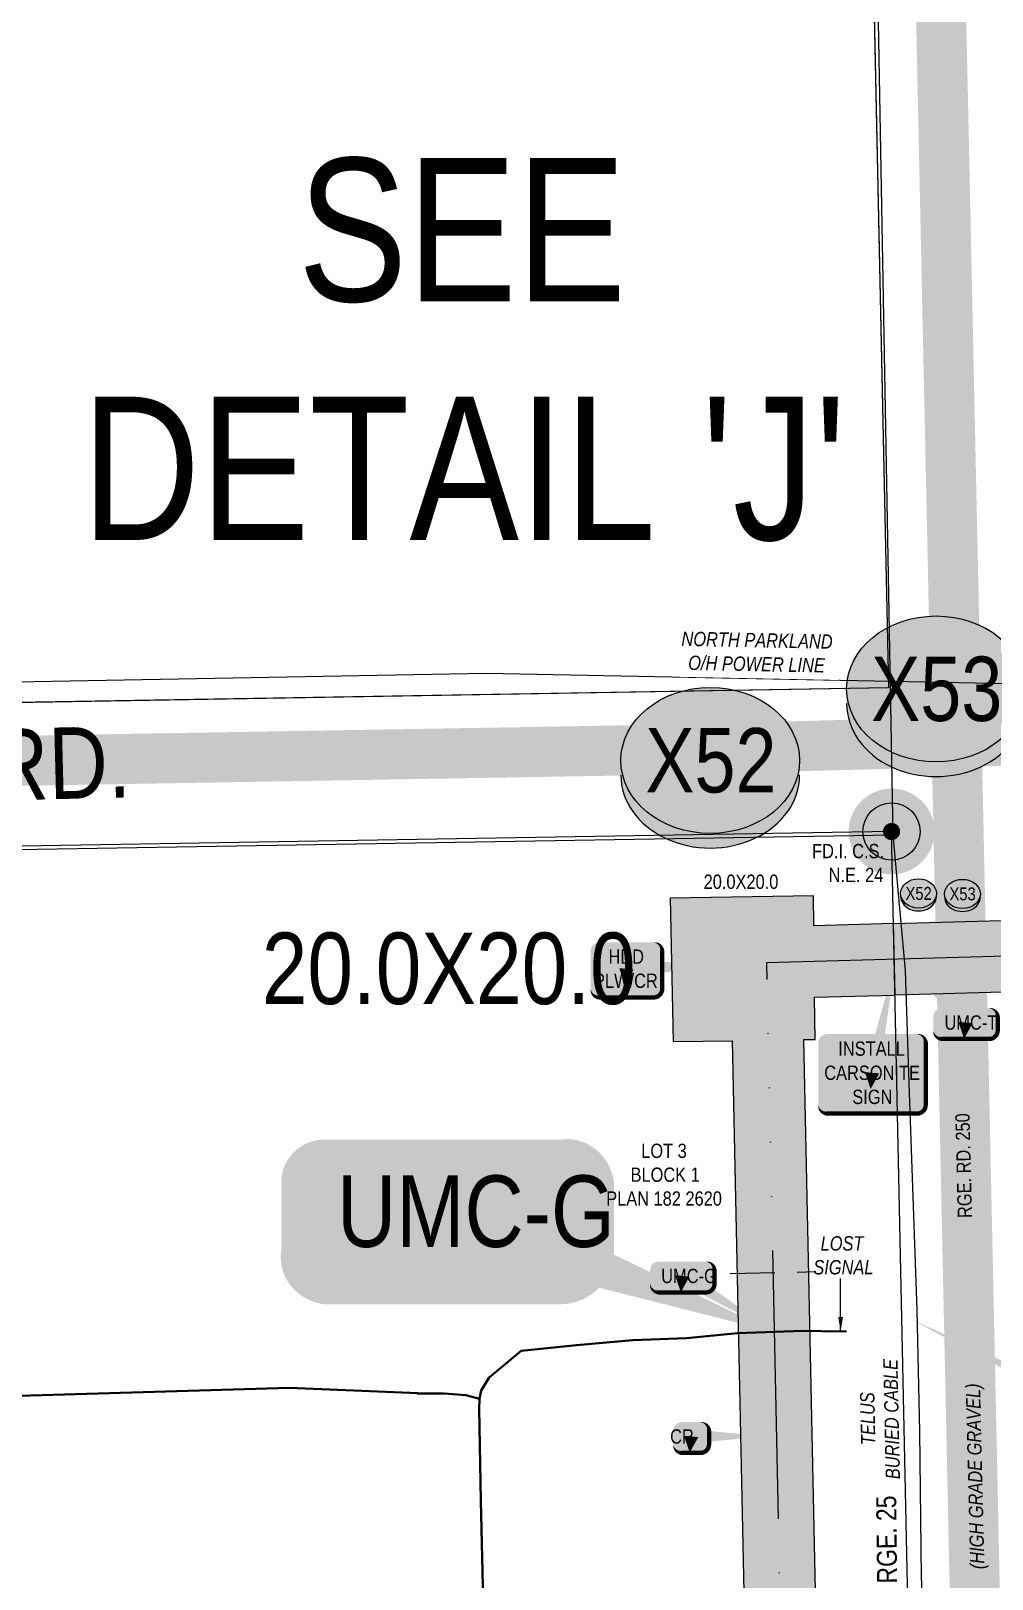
# Model space of a CAD drawing. Extents: x 88833 to 97610, y 5963373 to 5974710.
# Drawn here: x 93838.8 to 93973, y 5966585.1 to 5966801.4 of the extents above; entities that cross this region are included whole.
import ezdxf
from ezdxf.enums import TextEntityAlignment as Align

# ---------------------------------------------------------------- set-up
doc = ezdxf.new("R2010")
doc.units = 0
doc.header["$LTSCALE"] = 5
for name, pattern in [('COOP2', [10, 5, -1, 0, -1, 0, -1, 0, -1, 0, -1]), ('DASHDOT', [25.4, 12.7, -6.35, 0, -6.35]), ('foc-TIELINE', [1.875, 1.25, -0.625])]:
    doc.linetypes.add(name, pattern=pattern)
for name, color, linetype in [('AS-POWER', 104, 'foc-POWER'), ('AS-POWER-T-1000', 104, 'Continuous'), ('AS-ROADS', 254, 'Continuous'), ('AS-TELEPHONE', 224, 'foc-TEL'), ('AS-TELEPHONE-T-1000', 224, 'Continuous'), ('D-TXT-1000', 6, 'Continuous'), ('DETAIL-T', 7, 'Continuous'), ('L-MON', 1, 'Continuous'), ('L-MON-1000', 1, 'Continuous'), ('L-MON-T-1000', 1, 'Continuous'), ('L-ROAD-T', 7, 'Continuous'), ('L-ROAD-T-1000', 7, 'Continuous'), ('L-SEC', 7, 'Continuous'), ('L-TITLEDB', 4, 'Continuous'), ('L-TITLEDB-T-1000', 4, 'Continuous'), ('P-APEX RECON PAY ITEMS', 240, 'Continuous'), ('P-APEX RECON PAY ITEMS-1000', 240, 'Continuous'), ('P-APEX RECON-10m BUFFER', 51, 'COOP2'), ('P-APEX RECON-URBAN', 30, 'COOP2'), ('P-APEX RECON-WORK AREA', 104, 'Continuous'), ('P-BUFFER-PURPLE', 187, 'foc-TIELINE'), ('P-CROSSINGS', 250, 'Continuous'), ('P-CROSSINGS-1000', 250, 'Continuous')]:
    doc.layers.add(name, color=color, linetype=linetype)
for name, color, linetype, lineweight in [('AS-RECON EXISTING', 151, 'DASHDOT', 40), ('P-APEX RECON-TWS-T', 104, 'Continuous', 9), ('P-APEX RECON-TWS-T-1000', 104, 'Continuous', 9), ('T-TEXT-1000', 48, 'Continuous', 18)]:
    doc.layers.add(name, color=color, linetype=linetype, lineweight=lineweight)
doc.layers.add('AS-RECON EXISTING-T-1000', color=7, linetype='Continuous', true_color=0x7abdff)
doc.layers.add('P-APEX RECON-TO BE DRILLED-H', color=7, linetype='Continuous', true_color=0xffafe1)
doc.styles.add('1.8', font='ARIALN.TTF', dxfattribs={"height": 2})
doc.styles.add('100L', font='ARIALN.TTF', dxfattribs={"height": 10})
doc.styles.add('175L', font='ARIALN.TTF', dxfattribs={"height": 2})
doc.styles.add('80', font='ARIALN.TTF', dxfattribs={"height": 10})
doc.styles.add('80CG', font='ARIALN.TTF', dxfattribs={"height": 10})
doc.styles.add('80L', font='ARIALN.TTF', dxfattribs={"height": 10})
doc.styles.add('80LS', font='ARIALNI.TTF', dxfattribs={"height": 10})
doc.styles.add('Crossing', font='ARIALN.TTF', dxfattribs={"height": 10})
doc.styles.add('foc-LtypeFont', font='ARIALN.TTF', dxfattribs={"height": 7.35})
doc.linetypes.add('foc-POWER', pattern='A,6,-1,["P",foc-LtypeFont,S=0.2,R=0,X=-0.625,Y=-0.75],-1.24,4', length=12.24)
doc.linetypes.add('foc-TEL', pattern='A,2,-1,["T",foc-LtypeFont,S=0.2,R=0,X=-0.425,Y=-0.75],-1.24,8', length=12.24)
doc.linetypes.add('foc-TEL-NOLINE', pattern='A,0,-2,["T",foc-LtypeFont,S=0.2,R=0,X=-0.425,Y=-0.75],-10.24', length=12.24)
doc.dimstyles.new('Compass 5 000', dxfattribs={"dimscale": 5, "dimtxt": 9, "dimasz": 2, "dimexe": 0.2, "dimexo": 0.0625, "dimgap": 0.5, "dimtad": 0, "dimtih": 1, "dimtoh": 1, "dimzin": 0, "dimdsep": 46, "dimtxsty": '80CG', "dimcen": 0.1, "dimse1": 1, "dimse2": 1, "dimclrd": 256, "dimclrt": 256, "dimaunit": 1, "dimadec": 4, "dimazin": 0, "dimtfac": 0.06, "dimtofl": 0, "dimtmove": 0, "dimatfit": 1, "dimfxl": 0.2, "dimtolj": 1, "dimtzin": 0, "dimlwd": -1, "dimarcsym": 0})

# ---------------------------------------------------------------- blocks, each defined once
blk = doc.blocks.new('fdia')
at = {"color": 255, "const_width": 1}
blk.add_lwpolyline([(-0.5, 0, 1), (0.5, 0, 1)], format="xyb", close=True, dxfattribs=at)
blk = doc.blocks.new('Fdiaa')
blk.add_blockref('fdia', (0, 0))
blk = doc.blocks.new('fdib')
at = {"color": 1, "const_width": 1.6}
blk.add_lwpolyline([(-0.4, 0, 1), (0.4, 0, 1)], format="xyb", close=True, dxfattribs=at)
at = {"color": 1}
blk.add_circle((0, 0), 0.8, dxfattribs=at)
blk = doc.blocks.new('Fdibb')
blk.add_blockref('fdib', (0, 0))
blk = doc.blocks.new('fdicc')
for name in ['Fdibb', 'Fdiaa']:
    blk.add_blockref(name, (0, 0))
blk = doc.blocks.new('FDI')
blk.add_blockref('fdicc', (0, 0))
blk = doc.blocks.new('*U748')
at = {"true_color": 0xffffa8}
h = blk.add_hatch(color=51, dxfattribs=at)
edge = h.paths.add_edge_path()
edge.add_line((-16.5, -11.5), (16.5, -11.5))
edge.add_arc((16.5, -5.5), 6, 270, 360)
edge.add_line((22.5, -5.5), (22.5, 4))
edge.add_arc((16.5, 4), 6, 0, 90)
edge.add_line((16.5, 10), (-16.5, 10))
edge.add_arc((-16.5, 4), 6, 90, 180)
edge.add_line((-22.5, 4), (-22.5, -5.5))
edge.add_arc((-16.5, -5.5), 6, 180, 270)
at = {"color": 240, "flags": 128}
blk.add_lwpolyline([(-16.5, -11.5, 3, 3, 0), (16.5, -11.5, 3, 3, 0.414214), (22.5, -5.5, 3, 3, 0), (22.5, 4, 3, 0, 0.414214), (16.5, 10, 0, 0, 0), (-16.5, 10, 0, 0, 0.414214), (-22.5, 4, 0, 0, 0), (-22.5, -5.5, 0, 3, 0.414214)], format="xyseb", close=True, dxfattribs=at)
for points in [[(-1, -11.44, 0, 10, 0), (0, 0, 5, 5, 0)], [(46.38, -16.88, 0, 10, 0), (0, 0, 5, 5, 0)]]:
    blk.add_lwpolyline(points, format="xyseb", dxfattribs=at)
at = {"color": 4, "style": '80'}
blk.add_attdef('OTHER_001', (-14.7, -5), '', height=10, dxfattribs=at)
blk = doc.blocks.new('*U750')
at = {"true_color": 0xffffa8}
h = blk.add_hatch(color=51, dxfattribs=at)
edge = h.paths.add_edge_path()
edge.add_line((-16.5, -11.5), (16.5, -11.5))
edge.add_arc((16.5, -5.5), 6, 270, 360)
edge.add_line((22.5, -5.5), (22.5, 4))
edge.add_arc((16.5, 4), 6, 0, 90)
edge.add_line((16.5, 10), (-16.5, 10))
edge.add_arc((-16.5, 4), 6, 90, 180)
edge.add_line((-22.5, 4), (-22.5, -5.5))
edge.add_arc((-16.5, -5.5), 6, 180, 270)
at = {"color": 240, "flags": 128}
blk.add_lwpolyline([(-16.5, -11.5, 3, 3, 0), (16.5, -11.5, 3, 3, 0.414214), (22.5, -5.5, 3, 3, 0), (22.5, 4, 3, 0, 0.414214), (16.5, 10, 0, 0, 0), (-16.5, 10, 0, 0, 0.414214), (-22.5, 4, 0, 0, 0), (-22.5, -5.5, 0, 3, 0.414214)], format="xyseb", close=True, dxfattribs=at)
for points in [[(-1, -11.4, 0, 10, 0), (0, 0, 5, 5, 0)], [(64.2, -39.2, 0, 10, 0), (0, 0, 5, 5, 0)]]:
    blk.add_lwpolyline(points, format="xyseb", dxfattribs=at)
at = {"color": 4, "style": '80'}
blk.add_attdef('OTHER_001', (-14.7, -5), '', height=10, dxfattribs=at)
blk = doc.blocks.new('*U751')
at = {"true_color": 0xffffa8}
h = blk.add_hatch(color=51, dxfattribs=at)
edge = h.paths.add_edge_path()
edge.add_line((-31.5, -28.5), (31.5, -28.5))
edge.add_arc((31.5, -22.5), 6, 270, 360)
edge.add_line((37.5, -22.5), (37.5, 21))
edge.add_arc((31.5, 21), 6, 0, 90)
edge.add_line((31.5, 27), (-31.5, 27))
edge.add_arc((-31.5, 21), 6, 90, 180)
edge.add_line((-37.5, 21), (-37.5, -22.5))
edge.add_arc((-31.5, -22.5), 6, 180, 270)
at = {"color": 240, "flags": 128}
for points in [[(-139.2, 69.2, 0, 10, 0), (0, 0, 5, 5, 0)], [(-1, -11.4, 0, 10, 0), (0, 0, 5, 5, 0)]]:
    blk.add_lwpolyline(points, format="xyseb", dxfattribs=at)
blk.add_lwpolyline([(-31.5, -28.5, 3, 3, 0), (31.5, -28.5, 3, 3, 0.414214), (37.5, -22.5, 3, 3, 0), (37.5, 21, 3, 0, 0.414214), (31.5, 27, 0, 0, 0), (-31.5, 27, 0, 0, 0.414214), (-37.5, 21, 0, 0, 0), (-37.5, -22.5, 0, 3, 0.414214)], format="xyseb", close=True, dxfattribs=at)
at = {"color": 4, "style": '80'}
blk.add_attdef('OTHER_001', (-14.7, -5), '', height=10, dxfattribs=at)
blk = doc.blocks.new('*U752')
at = {"true_color": 0xffffa8}
h = blk.add_hatch(color=51, dxfattribs=at)
edge = h.paths.add_edge_path()
edge.add_line((-31.5, -28.5), (31.5, -28.5))
edge.add_arc((31.5, -22.5), 6, 270, 360)
edge.add_line((37.5, -22.5), (37.5, 21))
edge.add_arc((31.5, 21), 6, 0, 90)
edge.add_line((31.5, 27), (-31.5, 27))
edge.add_arc((-31.5, 21), 6, 90, 180)
edge.add_line((-37.5, 21), (-37.5, -22.5))
edge.add_arc((-31.5, -22.5), 6, 180, 270)
at = {"color": 240, "flags": 128}
for points in [[(16.6, 79.3, 0, 10, 0), (0, 0, 5, 5, 0)], [(-1, -11.4, 0, 10, 0), (0, 0, 5, 5, 0)]]:
    blk.add_lwpolyline(points, format="xyseb", dxfattribs=at)
blk.add_lwpolyline([(-31.5, -28.5, 3, 3, 0), (31.5, -28.5, 3, 3, 0.414214), (37.5, -22.5, 3, 3, 0), (37.5, 21, 3, 0, 0.414214), (31.5, 27, 0, 0, 0), (-31.5, 27, 0, 0, 0.414214), (-37.5, 21, 0, 0, 0), (-37.5, -22.5, 0, 3, 0.414214)], format="xyseb", close=True, dxfattribs=at)
at = {"color": 4, "style": '80'}
blk.add_attdef('OTHER_001', (-14.7, -5), '', height=10, dxfattribs=at)
blk = doc.blocks.new('*U753')
at = {"true_color": 0xffffa8}
h = blk.add_hatch(color=51, dxfattribs=at)
edge = h.paths.add_edge_path()
edge.add_line((-16.5, -11.5), (16.5, -11.5))
edge.add_arc((16.5, -5.5), 6, 270, 360)
edge.add_line((22.5, -5.5), (22.5, 4))
edge.add_arc((16.5, 4), 6, 0, 90)
edge.add_line((16.5, 10), (-16.5, 10))
edge.add_arc((-16.5, 4), 6, 90, 180)
edge.add_line((-22.5, 4), (-22.5, -5.5))
edge.add_arc((-16.5, -5.5), 6, 180, 270)
at = {"color": 240, "flags": 128}
for points in [[(-42.6, 44.3, 0, 10, 0), (0, 0, 5, 5, 0)], [(-1, -11.4, 0, 10, 0), (0, 0, 5, 5, 0)]]:
    blk.add_lwpolyline(points, format="xyseb", dxfattribs=at)
blk.add_lwpolyline([(-16.5, -11.5, 3, 3, 0), (16.5, -11.5, 3, 3, 0.414214), (22.5, -5.5, 3, 3, 0), (22.5, 4, 3, 0, 0.414214), (16.5, 10, 0, 0, 0), (-16.5, 10, 0, 0, 0.414214), (-22.5, 4, 0, 0, 0), (-22.5, -5.5, 0, 3, 0.414214)], format="xyseb", close=True, dxfattribs=at)
at = {"color": 4, "style": '80'}
blk.add_attdef('OTHER_001', (-14.7, -5), '', height=10, dxfattribs=at)
blk = doc.blocks.new('*U755')
at = {"true_color": 0xffffa8}
h = blk.add_hatch(color=51, dxfattribs=at)
edge = h.paths.add_edge_path()
edge.add_line((-19, -20), (19, -20))
edge.add_arc((19, -14), 6, 270, 360)
edge.add_line((25, -14), (25, 12.5))
edge.add_arc((19, 12.5), 6, 0, 90)
edge.add_line((19, 18.5), (-19, 18.5))
edge.add_arc((-19, 12.5), 6, 90, 180)
edge.add_line((-25, 12.5), (-25, -14))
edge.add_arc((-19, -14), 6, 180, 270)
at = {"color": 240, "flags": 128}
blk.add_lwpolyline([(-19, -20, 3, 3, 0), (19, -20, 3, 3, 0.414214), (25, -14, 3, 3, 0), (25, 12.5, 3, 0, 0.414214), (19, 18.5, 0, 0, 0), (-19, 18.5, 0, 0, 0.414214), (-25, 12.5, 0, 0, 0), (-25, -14, 0, 3, 0.414214)], format="xyseb", close=True, dxfattribs=at)
for points in [[(-1, -11.4, 0, 10, 0), (0, 0, 5, 5, 0)], [(97.8, 4.2, 0, 10, 0), (0, 0, 5, 5, 0)]]:
    blk.add_lwpolyline(points, format="xyseb", dxfattribs=at)
at = {"color": 4, "style": '80'}
blk.add_attdef('OTHER_001', (-14.7, -5), '', height=10, dxfattribs=at)
blk = doc.blocks.new('*U762')
at = {"true_color": 0xffffa8}
h = blk.add_hatch(color=51, dxfattribs=at)
edge = h.paths.add_edge_path()
edge.add_line((-6.5, -11.5), (6.5, -11.5))
edge.add_arc((6.5, -5.5), 6, 270, 360)
edge.add_line((12.5, -5.5), (12.5, 4))
edge.add_arc((6.5, 4), 6, 0, 90)
edge.add_line((6.5, 10), (-6.5, 10))
edge.add_arc((-6.5, 4), 6, 90, 180)
edge.add_line((-12.5, 4), (-12.5, -5.5))
edge.add_arc((-6.5, -5.5), 6, 180, 270)
at = {"color": 240, "flags": 128}
blk.add_lwpolyline([(-6.5, -11.5, 3, 3, 0), (6.5, -11.5, 3, 3, 0.414214), (12.5, -5.5, 3, 3, 0), (12.5, 4, 3, 0, 0.414214), (6.5, 10, 0, 0, 0), (-6.5, 10, 0, 0, 0.414214), (-12.5, 4, 0, 0, 0), (-12.5, -5.5, 0, 3, 0.414214)], format="xyseb", close=True, dxfattribs=at)
for points in [[(-1, -11.4, 0, 10, 0), (0, 0, 5, 5, 0)], [(51.1, 0.2, 0, 10, 0), (0, 0, 5, 5, 0)]]:
    blk.add_lwpolyline(points, format="xyseb", dxfattribs=at)
at = {"color": 4, "style": '80'}
blk.add_attdef('OTHER_001', (-14.7, -5), '', height=10, dxfattribs=at)
blk = doc.blocks.new('xing2')
h = blk.add_hatch(color=50)
h.dxf.hatch_style = 1
edge = h.paths.add_edge_path()
edge.add_ellipse((0, 0), major_axis=(-12.5, 0), ratio=0.816297, start_angle=0, end_angle=360)
h = blk.add_hatch(color=250)
h.dxf.hatch_style = 1
edge = h.paths.add_edge_path()
edge.add_ellipse((0, -2.05), major_axis=(-12.5, 0), ratio=0.816297, start_angle=0, end_angle=180)
edge.add_line((12.5, -2.05), (12.5, 0))
edge.add_ellipse((0, 0), major_axis=(-12.5, 0), ratio=0.816297, start_angle=0, end_angle=180, ccw=False)
edge.add_line((-12.5, 0), (-12.5, -2.05))
at = {"color": 250}
blk.add_ellipse((0, 0), major_axis=(-12.5, 0), ratio=0.816297, dxfattribs=at)
blk.add_ellipse((0, -2.05), major_axis=(-12.5, 0), ratio=0.816297, start_param=0, end_param=3.141593, dxfattribs=at)
at = {"color": 250, "style": 'Crossing'}
blk.add_attdef('CROSSING', text='', height=9, dxfattribs=at).set_placement((0.09, 0.02), align=Align.MIDDLE_CENTER)
at = {"color": 250, "style": 'Crossing', "flags": 1}
for tag, p in [('OWNER', (0.09, -12.49)), ('DESCRIPTION', (0.09, -25.77)), ('LOCATION', (0.09, -39.3)), ('DWG_REF', (0.09, -52.84))]:
    blk.add_attdef(tag, text='', height=9, dxfattribs=at).set_placement(p, align=Align.MIDDLE_CENTER)

msp = doc.modelspace()

# ---------------------------------------------------------------- hatches: boundary and pattern name
at = {"layer": 'P-APEX RECON-10m BUFFER', "transparency": 33554687}
h = msp.add_hatch(color=256, dxfattribs=at)
h.dxf.hatch_style = 1
h.paths.add_polyline_path([(93558.802, 5966538.856), (93573.322, 5966539.084), (93573.202, 5966542.242), (93934.125, 5966548.315), (93934.232, 5966543.277), (93939.226, 5966543.383), (93942.839, 5966372.157), (93937.871, 5966372.052), (93938.293, 5966352.073), (93943.26, 5966352.178), (93943.677, 5966332.438), (93938.682, 5966332.333), (93939.103, 5966312.353), (93944.098, 5966312.458), (93944.754, 5966281.376), (93939.759, 5966281.271), (93940.181, 5966261.291), (93945.176, 5966261.397), (93949.05, 5966077.769), (93944.055, 5966077.663), (93944.476, 5966057.684), (93949.471, 5966057.789), (93953.046, 5965888.343), (93963.036, 5965888.533), (93959.646, 5966049.217), (93972.627, 5966047.649), (93972.52, 5966052.694), (93959.54, 5966054.262), (93959.461, 5966058), (93964.456, 5966058.105), (93964.034, 5966078.085), (93959.039, 5966077.979), (93955.165, 5966261.608), (93960.16, 5966261.713), (93959.739, 5966281.693), (93954.744, 5966281.587), (93954.088, 5966312.669), (93959.083, 5966312.775), (93958.661, 5966332.754), (93953.667, 5966332.649), (93953.25, 5966352.388), (93958.272, 5966352.494), (93958.166, 5966357.51), (93966.05, 5966357.694), (93965.838, 5966367.683), (93957.956, 5966367.5), (93957.851, 5966372.474), (93952.829, 5966372.368), (93952.741, 5966376.501), (93965.645, 5966376.761), (93965.539, 5966381.756), (93952.636, 5966381.496), (93949.216, 5966543.594), (93954.211, 5966543.699), (93953.789, 5966563.679), (93948.794, 5966563.574), (93946.742, 5966660.44), (93948.312, 5966660.465), (93948.245, 5966666.347), (93959.495, 5966666.657), (93959.283, 5966676.647), (93948.132, 5966676.34), (93948.084, 5966680.521), (93928.071, 5966680.206), (93928.475, 5966660.153), (93936.751, 5966660.283), (93938.804, 5966563.362), (93933.81, 5966563.257), (93933.914, 5966558.305), (93572.826, 5966552.229), (93572.568, 5966559.042), (93567.558, 5966558.986), (93566.428, 5966603.276), (93557.802, 5966608.316), (93557.312, 5966607.513), (93558.368, 5966558.884)])
h = msp.add_hatch(color=256, dxfattribs=at)
h.dxf.hatch_style = 1
h.paths.add_polyline_path([(93979.592, 5966667.212), (93959.495, 5966666.657), (93959.283, 5966676.647), (93979.38, 5966677.202)])
at = {"layer": 'P-APEX RECON-TO BE DRILLED-H', "transparency": 33554687}
h = msp.add_hatch(color=256, dxfattribs=at)
h.dxf.hatch_style = 1
h.paths.add_polyline_path([(94004.641, 5966667.903), (94004.366, 5966677.891), (93941.38, 5966676.153), (93941.517, 5966671.159), (93941.655, 5966666.165)], flags=17)

# ---------------------------------------------------------------- linework, layer by layer
at = {"layer": 'AS-RECON EXISTING', "flags": 128}
for points in [[(93892.812, 5966611.042), (93874.878, 5966611.765), (93833.949, 5966610.568), (93778.032, 5966609.289), (93733.023, 5966607.943), (93673.596, 5966606.483), (93621.12, 5966605.598), (93601.345, 5966605.429), (93574.258, 5966604.763), (93538.505, 5966604.349), (93519.405, 5966603.806), (93503.868, 5966603.719), (93468.599, 5966602.872), (93467.317, 5966602.942), (93426.981, 5966602.586), (93384.507, 5966601.628), (93347.402, 5966600.3), (93346.885, 5966600.101), (93294.902, 5966599.559), (93261.941, 5966599.236), (93225.661, 5966598.587), (93199.616, 5966597.678), (93075.311, 5966593.275), (93065.201, 5966592.623), (93060.93, 5966592.673), (93061.246, 5966594.338), (93062.18, 5966608.63), (93061.789, 5966618.34), (93060.376, 5966630.177), (93063.069, 5966645.064), (93064.88, 5966679.937), (93065.388, 5966688.334), (93066.415, 5966728.031), (93053.263, 5966728.307), (92796.208, 5966720.578), (92436.254, 5966712.587), (92338.249, 5966709.839), (92322.085, 5966709.536), (92313.542, 5966709.189), (92306.797, 5966709.012), (92303.075, 5966708.915), (92296.239, 5966709.156), (92281.542, 5966709.481), (92269.082, 5966708.955), (91853.775, 5966700.178), (91419.279, 5966690.156)], [(93892.73, 5966610.994), (93896.497, 5966610.993), (93899.505, 5966610.737), (93901.445, 5966610.219), (93901.67, 5966611.388), (93902.797, 5966613.231), (93907.276, 5966616.935), (93914.977, 5966617.722), (93922.835, 5966618.414), (93930.358, 5966618.709), (93937.485, 5966619.423), (93946.617, 5966619.741), (93951.888, 5966619.657), (93983.067, 5966621.133), (94003.215, 5966621.936), (94030.796, 5966623.232), (94070.608, 5966625.415), (94096.959, 5966626.456), (94119.303, 5966627.602), (94131.424, 5966627.917), (94136.467, 5966628.795), (94138.655, 5966629.916), (94140.532, 5966632.386), (94141.641, 5966635.378), (94141.552, 5966644.783), (94140.767, 5966665.375), (94140.199, 5966686.67), (94140.111, 5966692.289)], [(93901.445, 5966610.219), (93901.388, 5966608.865), (93901.6, 5966596.016), (93902.394, 5966564.506), (93902.973, 5966536.745), (93903.175, 5966518.58), (93903.366, 5966496.107), (93903.296, 5966480.546), (93903.772, 5966461.147), (93904.317, 5966445.685), (93904.005, 5966430.298), (93904.524, 5966400.343), (93905.045, 5966384.697), (93907.899, 5966384.697), (93912.087, 5966384.877), (93917.125, 5966384.79), (93942.861, 5966385.598), (93961.438, 5966386.986)]]:
    msp.add_lwpolyline(points, dxfattribs=at)
at = {"layer": 'AS-ROADS', "const_width": 7, "flags": 128}
for points in [[(94020.182, 5964179.765), (94016.384, 5964372.858), (94000.133, 5965162.172), (93985.104, 5965906.543), (93958.312, 5967160.052), (93939.043, 5968064.275), (93917.295, 5969118.161), (93899.542, 5969937.457), (93880.532, 5970849.51)], [(91418.837, 5966651.955), (92511.445, 5966676.672), (93926.394, 5966700.919), (94596.07, 5966718.552), (95333.702, 5966737.982), (96171.533, 5966756.094), (97341.017, 5966780.932)]]:
    msp.add_lwpolyline(points, dxfattribs=at)
at = {"layer": 'AS-TELEPHONE', "flags": 128}
for points in [[(93959.248, 5966689.044), (93959.248, 5966689.044), (93944.379, 5967513.109), (93944.341, 5967515.02), (93944.048, 5967522.053), (93943.937, 5967534.11), (93943.691, 5967547.53), (93943.695, 5967557.294), (93943.601, 5967567.878), (93943.617, 5967575.66), (93943.57, 5967581.446), (93942.794, 5967591.161), (93941.805, 5967592.996), (93941.469, 5967593.512), (93940.897, 5967593.649), (93939.691, 5967593.435), (93939.688, 5967593.443)], [(93968.878, 5966388.077), (93964.902, 5966533.522), (93964.652, 5966553.714), (93963.206, 5966585.311), (93962.981, 5966605.689), (93962.607, 5966622.624), (93961.449, 5966654.368), (93960.956, 5966670.108), (93959.248, 5966689.044)]]:
    msp.add_lwpolyline(points, dxfattribs=at)
at = {"layer": 'AS-TELEPHONE', "linetype": 'foc-TEL-NOLINE', "flags": 128}
msp.add_lwpolyline([(92325.661, 5966661.815), (92325.849, 5966661.819), (93152.351, 5966675.668), (93959.248, 5966689.044)], dxfattribs=at)
at = {"layer": 'L-SEC', "flags": 128}
for points in [[(93941.465, 5967513.102), (93958.582, 5966709.607)], [(93958.582, 5966709.607), (93152.011, 5966696.012)], [(93958.582, 5966709.607), (93958.466, 5966709.604)], [(93959.01, 5966689.507), (93152.35, 5966675.911)], [(93975.998, 5965888.779), (93959.01, 5966689.507)]]:
    msp.add_lwpolyline(points, dxfattribs=at)
at = {"layer": 'L-TITLEDB', "flags": 128}
msp.add_lwpolyline([(93850.114, 5967109.768), (93950.023, 5967111.367), (93958.582, 5966709.607), (93151.915, 5966695.772), (93149.785, 5966795.879)], dxfattribs=at)
at = {"layer": 'P-APEX RECON-URBAN', "ltscale": 1.5, "flags": 128}
msp.add_lwpolyline([(89862.314, 5969420.078), (89867.21, 5969428.525), (89870.142, 5969432.838), (89871.234, 5969440.262), (89870.986, 5969451.312), (89869.214, 5969465.882), (89874.382, 5969505.038), (89878.807, 5969544.864), (89884.151, 5969585.191), (89892.206, 5969617.101), (89902.642, 5969647.039), (89920.512, 5969655.252), (90029.926, 5969662.38), (90138.481, 5969668.858), (90357.817, 5969689.033), (90562.775, 5969696.814), (90589.96, 5969720.186), (90720.273, 5969722.879), (90776.006, 5969735.867), (91186.503, 5969696.002), (91462.207, 5969691.78), (92125.726, 5969704.862), (92128.773, 5969486.17), (92217.364, 5969300.618), (92221.268, 5969073.304), (93093.277, 5969087.636), (93106.741, 5968355.069), (93124.698, 5968305.644), (93129.217, 5968093.237), (93161.833, 5968029.817), (93132.245, 5967948.401), (93140.258, 5967559.937), (93144.056, 5967553.379), (93150.54, 5967550.023), (93471.989, 5967554.975), (93537.11, 5967530.142), (93807.323, 5967535.904), (93870.968, 5967527.576), (94192.337, 5967535.661), (94197.923, 5967257.788), (94078.168, 5967114.695), (94085.554, 5966738.872), (94086.156, 5966675.15), (93941.517, 5966671.159), (93944.01, 5966553.478), (93958.044, 5965888.32), (93972.598, 5965166.717), (93975.555, 5965146.731), (93977.138, 5965068.998), (93975.008, 5965048.86), (93989.037, 5964391.951), (94052.05, 5964393.271), (94345.155, 5964399.496), (94346.843, 5964325.417), (94351.149, 5964301.36), (94401.947, 5964302.5), (94446.672, 5964297.431), (95465.604, 5964319.323)], dxfattribs=at)
at = {"layer": 'P-APEX RECON-WORK AREA', "flags": 128}
msp.add_lwpolyline([(93979.592, 5966667.212), (93959.495, 5966666.657), (93959.283, 5966676.647), (93979.38, 5966677.202)], close=True, dxfattribs=at)
at = {"layer": 'P-BUFFER-PURPLE'}
msp.add_line((93936.44, 5966627.755), (93948.428, 5966628.009), dxfattribs=at)

# ---------------------------------------------------------------- block references
at = {"layer": 'P-APEX RECON PAY ITEMS'}
msp.add_blockref('*U748', (93896.227, 5966636.456), dxfattribs=at).add_auto_attribs({'OTHER_001': 'UMC-G'})
at = {"layer": 'P-APEX RECON PAY ITEMS-1000'}
ref = msp.add_blockref('*U752', (93956.282, 5966655.801), dxfattribs=dict(at, xscale=0.2, yscale=0.2, zscale=0.2))
ref.add_attrib('OTHER_001', 'INSTALL', (93951.568, 5966658.169), dxfattribs={"layer": '0', "color": 4, "height": 2, "style": '80'})
ref.add_attrib('OTHER_002', 'CARSONITE', (93949.606, 5966654.8), dxfattribs={"layer": '0', "color": 4, "height": 2, "style": '80'})
ref.add_attrib('OTHER_003', 'SIGN', (93953.525, 5966651.432), dxfattribs={"layer": '0', "color": 4, "height": 2, "style": '80'})
at = {"layer": 'P-APEX RECON PAY ITEMS-1000', "xscale": 0.2, "yscale": 0.2, "zscale": 0.2}
for name, p, values in [('*U753', (93969.343, 5966662.823), {'OTHER_001': 'UMC-T'}), ('*U750', (93929.766, 5966627.411), {'OTHER_001': 'UMC-G'}), ('*U762', (93931.008, 5966604.983), {'OTHER_001': 'CR'})]:
    msp.add_blockref(name, p, dxfattribs=at).add_auto_attribs(values)
at = {"layer": 'P-CROSSINGS-1000', "xscale": 0.1998409014, "yscale": 0.1998409014, "zscale": 0.1998409014}
for p, values in [((93962.774, 5966680.857), {'CROSSING': 'X52'}), ((93968.917, 5966680.788), {'CROSSING': 'X53'})]:
    msp.add_blockref('xing2', p, dxfattribs=at).add_auto_attribs(values)

# ---------------------------------------------------------------- texts
at = {"layer": 'AS-RECON EXISTING-T-1000', "linetype": 'Continuous', "insert": (93947.984, 5966632.96), "char_height": 2, "attachment_point": 1, "style": '100L'}
msp.add_mtext_dynamic_manual_height_columns('\\pi1.1163;{\\fArial Narrow|b0|i1|c0|p34;LOST\\P\\pi0.094497;SIGNAL}', width=8.3568, gutter_width=50, heights=[0], dxfattribs=at)
at = {"layer": 'D-TXT-1000', "color": 3, "insert": (93956.994, 5966584.413), "char_height": 2.8, "attachment_point": 1, "rotation": 90.65515, "style": '80L'}
msp.add_mtext_dynamic_manual_height_columns('RGE. 25', width=12.18121, gutter_width=47.5, heights=[0], dxfattribs=at)
at = {"layer": 'DETAIL-T', "color": 3, "insert": (93844.86, 5966783.595), "char_height": 20, "attachment_point": 1, "style": '175L'}
msp.add_mtext_dynamic_manual_height_columns("\\pi31.199;SEE\\P\\pi1.0016;DETAIL 'J'", width=105.97325, gutter_width=55, heights=[0], dxfattribs=at)
at = {"layer": 'L-ROAD-T', "insert": (93812.139, 5966703.281), "char_height": 10, "width": 79.93629, "attachment_point": 2, "rotation": 1.42745, "style": '80L'}
msp.add_mtext('PADSTOW RD.', dxfattribs=at)
at = {"layer": 'L-ROAD-T-1000', "insert": (93968.081, 5966642.797), "char_height": 2, "width": 14.83755, "attachment_point": 2, "rotation": 91.40944, "style": '80L'}
msp.add_mtext('RGE. RD. 250', dxfattribs=at)
at = {"layer": 'L-TITLEDB-T-1000', "insert": (93914.188, 5966645.89), "char_height": 1.99841, "attachment_point": 1, "style": '1.8'}
msp.add_mtext_dynamic_manual_height_columns('\\pi9.8455;LOT 3\\P\\pi8.3522;BLOCK 1\\P\\pi4.9531;PLAN 182 2620', width=25.78174, gutter_width=10, heights=[0], dxfattribs=at)
at = {"layer": 'P-APEX RECON-TWS-T-1000', "insert": (93932.748, 5966683.492), "char_height": 2, "attachment_point": 1, "style": '175L'}
msp.add_mtext_dynamic_manual_height_columns('20.0X20.0', width=10.36249, gutter_width=100, heights=[0], dxfattribs=at)
at = {"layer": 'T-TEXT-1000', "insert": (93969.683, 5966599.388), "char_height": 2, "width": 27.12837, "attachment_point": 2, "rotation": 91.40944, "style": '80LS'}
msp.add_mtext('(HIGH GRADE GRAVEL)', dxfattribs=at)

# ---------------------------------------------------------------- leaders
at = {"layer": 'AS-RECON EXISTING-T-1000', "linetype": 'Continuous', "path_type": 1}
msp.add_leader([(93951.89, 5966619.66), (93951.89, 5966627.042)], dimstyle='Compass 5 000', override={"dimasz": 0.4, "dimgap": 0.5, "dimtad": 0}, dxfattribs=at)

# ---------------------------------------------------------------- next in the draw order: texts
at = {"layer": 'AS-TELEPHONE-T-1000', "insert": (93954.861, 5966598.845), "char_height": 2, "attachment_point": 1, "rotation": 91.22578, "style": '100L', "bg_fill": 3, "box_fill_scale": 1.1, "bg_fill_color": 256, "bg_fill_transparency": 0}
msp.add_mtext_dynamic_manual_height_columns('\\pi4.9131;{\\fArial Narrow|b0|i1|c0|p34;TELUS\\P\\pi0.066532;BURIED CABLE}', width=16.93798, gutter_width=55, heights=[0], dxfattribs=at)
at = {"layer": 'L-MON-T-1000', "insert": (93947.684, 5966687.775), "char_height": 2, "attachment_point": 1, "style": '100L', "bg_fill": 3, "box_fill_scale": 1.1, "bg_fill_color": 256, "bg_fill_transparency": 0}
msp.add_mtext_dynamic_manual_height_columns('\\pi0.22023;FD.I. C.S.\\P\\pi2.5313;N.E. 24', width=9.88871, gutter_width=50, heights=[0], dxfattribs=at)

# ---------------------------------------------------------------- next in the draw order: linework, layer by layer
at = {"layer": 'AS-POWER', "flags": 128}
msp.add_lwpolyline([(92356.427, 5966687.888), (93044.331, 5966696.603), (93412.748, 5966703.29), (93655.8, 5966707.114), (93902.377, 5966711.646), (93978.362, 5966710.131)], dxfattribs=at)
at = {"layer": 'P-APEX RECON-WORK AREA', "flags": 128}
msp.add_lwpolyline([(93952.636, 5966381.496), (93949.216, 5966543.594), (93954.211, 5966543.699), (93953.789, 5966563.679), (93948.794, 5966563.574), (93946.742, 5966660.44), (93948.312, 5966660.465), (93948.245, 5966666.347), (93959.495, 5966666.657), (93959.283, 5966676.647), (93948.132, 5966676.34), (93948.084, 5966680.521), (93928.071, 5966680.206), (93928.475, 5966660.153), (93936.751, 5966660.283), (93938.804, 5966563.362), (93933.81, 5966563.257), (93933.914, 5966558.305), (93572.826, 5966552.229)], dxfattribs=at)

# ---------------------------------------------------------------- next in the draw order: block references
at = {"layer": 'L-MON', "color": 5, "xscale": 5, "yscale": 5, "zscale": 5}
msp.add_blockref('FDI', (93959.01, 5966689.507), dxfattribs=at)
at = {"layer": 'L-MON-1000', "color": 5, "xscale": 0.9992045070000001, "yscale": 0.9992045070000001, "zscale": 0.9992045070000001}
msp.add_blockref('FDI', (93959.01, 5966689.507), dxfattribs=at)
at = {"layer": 'P-APEX RECON PAY ITEMS-1000'}
ref = msp.add_blockref('*U751', (93989.293, 5966607.68), dxfattribs=dict(at, xscale=0.2, yscale=0.2, zscale=0.2))
ref.add_attrib('OTHER_001', 'REMOVE', (93984.302, 5966610.049), dxfattribs={"layer": '0', "color": 4, "height": 2, "style": '80'})
ref.add_attrib('OTHER_002', 'CARSONITE', (93982.618, 5966606.68), dxfattribs={"layer": '0', "color": 4, "height": 2, "style": '80'})
ref.add_attrib('OTHER_003', 'SIGN', (93986.536, 5966603.311), dxfattribs={"layer": '0', "color": 4, "height": 2, "style": '80'})

# ---------------------------------------------------------------- next in the draw order: texts
at = {"layer": 'AS-POWER-T-1000', "insert": (93929.605, 5966717.453), "char_height": 2, "attachment_point": 1, "rotation": 358.85822, "style": '100L', "bg_fill": 2}
msp.add_mtext_dynamic_manual_height_columns('\\pi0.073664;{\\fArial Narrow|b0|i1|c0|p34;NORTH PARKLAND\\P\\pi1.0805;O/H POWER LINE}', width=21.14869, gutter_width=55, heights=[0], dxfattribs=at)
at = {"layer": 'P-APEX RECON-TWS-T', "insert": (93871.014, 5966675.386), "char_height": 10, "attachment_point": 1, "style": '175L', "bg_fill": 2}
msp.add_mtext_dynamic_manual_height_columns('20.0X20.0', width=49.86126, gutter_width=100, heights=[0], dxfattribs=at)

# ---------------------------------------------------------------- next in the draw order: block references
at = {"layer": 'P-APEX RECON PAY ITEMS-1000'}
ref = msp.add_blockref('*U755', (93921.962, 5966670.325), dxfattribs=dict(at, xscale=0.2, yscale=0.2, zscale=0.2))
ref.add_attrib('OTHER_001', 'HDD', (93919.456, 5966671.026), dxfattribs={"layer": '0', "color": 4, "height": 2, "style": '80'})
ref.add_attrib('OTHER_002', 'PLW/CR', (93917.435, 5966667.657), dxfattribs={"layer": '0', "color": 4, "height": 2, "style": '80'})
at = {"layer": 'P-CROSSINGS', "xscale": 0.9992045070000001, "yscale": 0.9992045070000001, "zscale": 0.9992045070000001}
for p, values in [((93965.225, 5966709.431), {'CROSSING': 'X53'}), ((93933.675, 5966699.438), {'CROSSING': 'X52'})]:
    msp.add_blockref('xing2', p, dxfattribs=at).add_auto_attribs(values)

doc.saveas('drawing.dxf')
